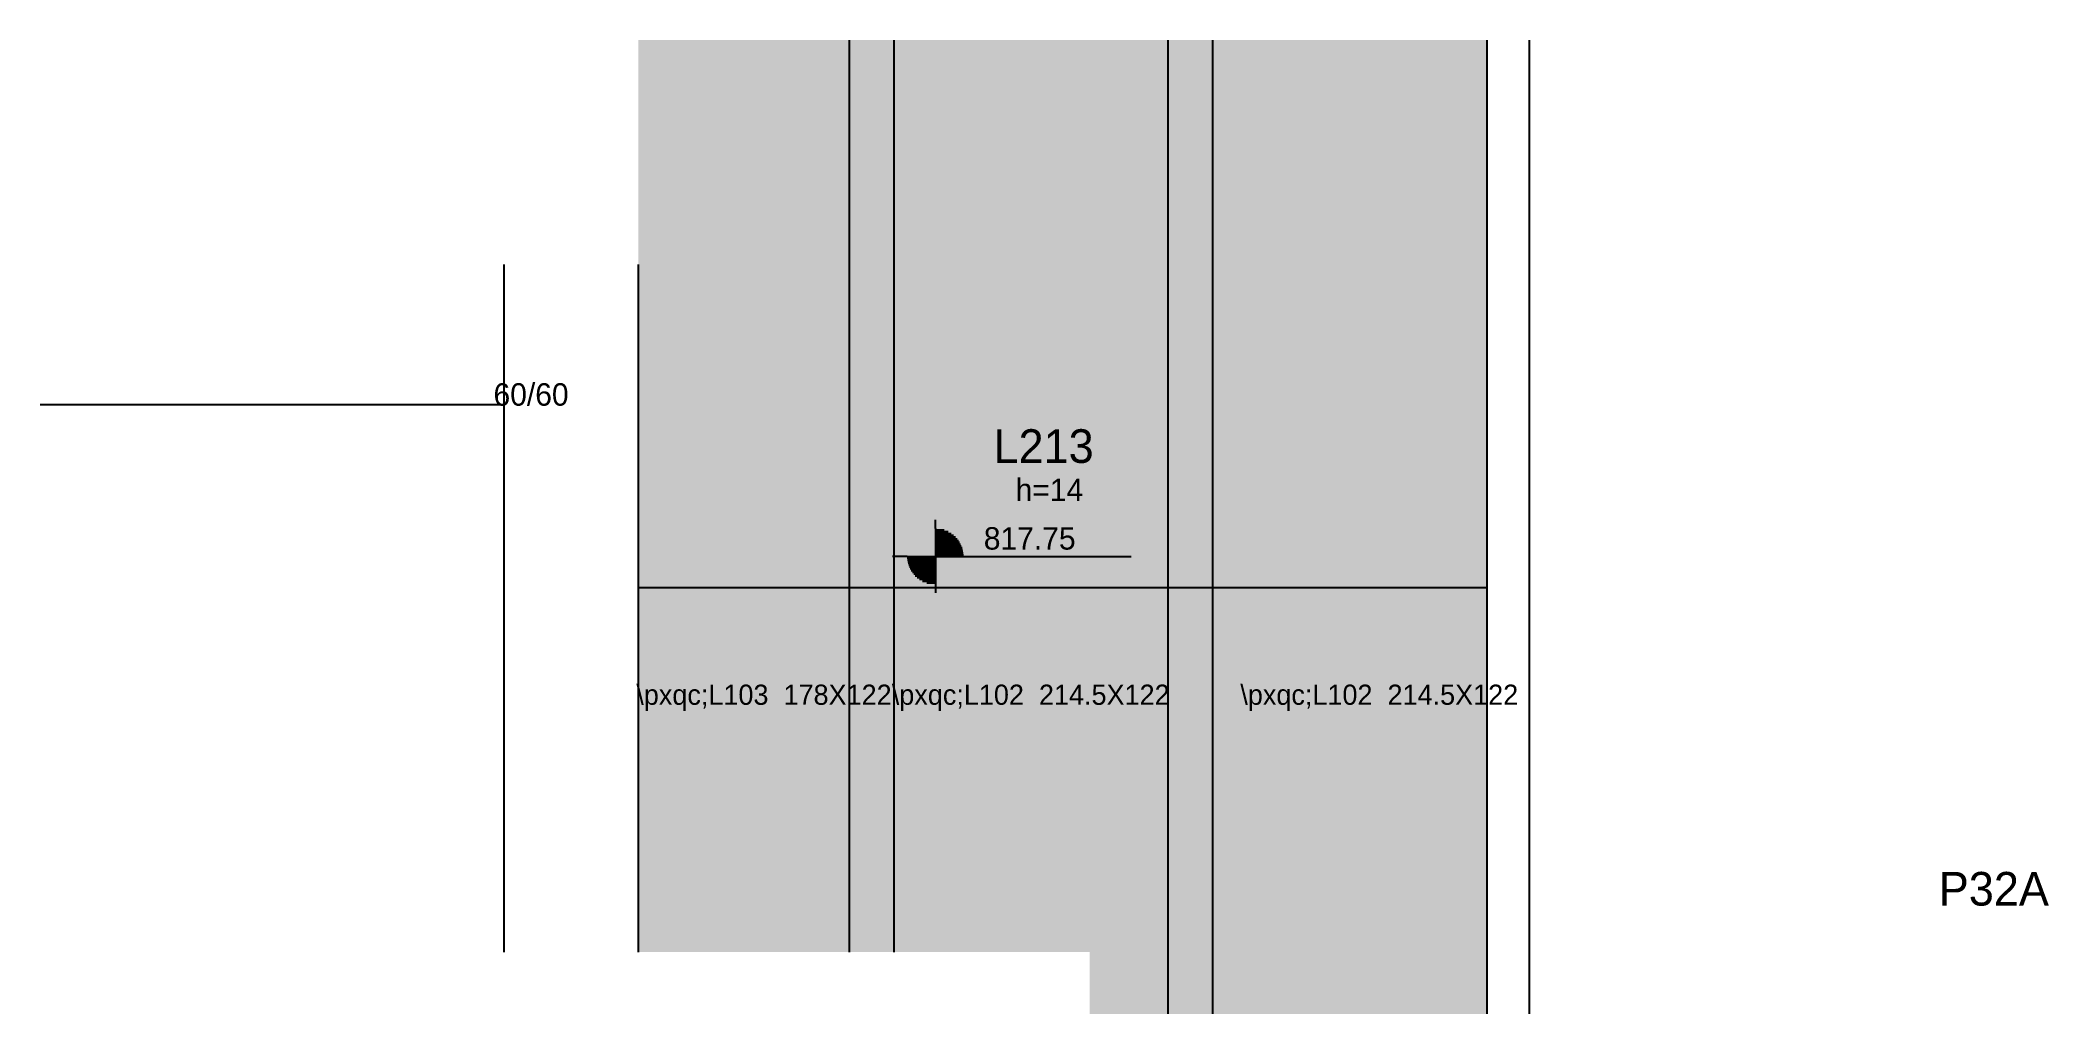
# Model space of a CAD drawing. Header units: metres. Extents: x 4067 to 4962, y 1701 to 2135.
import ezdxf

# ---------------------------------------------------------------- set-up
doc = ezdxf.new("R2010")
doc.units = ezdxf.units.M
for name, color, linetype in [('3', 7, 'Continuous'), ('4', 7, 'Continuous'), ('AUX00', 7, 'Continuous'), ('Hachura', 7, 'Continuous'), ('Painéis', 7, 'Continuous'), ('REAPROVEITAMENTO', 7, 'Continuous')]:
    doc.layers.add(name, color=color, linetype=linetype)

msp = doc.modelspace()

# ---------------------------------------------------------------- hatches: boundary and pattern name
at = {"layer": 'Hachura'}
h = msp.add_hatch(color=7, dxfattribs=at)
h.dxf.hatch_style = 1
h.paths.add_polyline_path([(4427.86, 1728.08), (4447.86, 1728.08), (4447.86, 1728.08), (4447.86, 2134.58), (4447.86, 2134.58), (4427.86, 2134.58), (4427.86, 2134.58), (4427.86, 1728.08)])
h = msp.add_hatch(color=7, dxfattribs=at)
h.dxf.hatch_style = 1
h.paths.add_polyline_path([(4569.86, 1700.58), (4589.86, 1700.58), (4589.86, 1700.58), (4589.86, 2134.58), (4589.86, 2134.58), (4569.86, 2134.58), (4569.86, 2134.58), (4569.86, 1700.58)])
at = {"layer": 'REAPROVEITAMENTO'}
h = msp.add_hatch(color=7, dxfattribs=at)
h.dxf.hatch_style = 1
h.paths.add_polyline_path([(4427.86, 2134.58), (4333.86, 2134.58), (4333.86, 2134.58), (4333.86, 1728.08), (4333.86, 1728.08), (4427.86, 1728.08), (4427.86, 1728.08), (4427.86, 2134.58)])
h = msp.add_hatch(color=7, dxfattribs=at)
h.dxf.hatch_style = 1
h.paths.add_polyline_path([(4534.86, 1728.08), (4534.86, 1700.58), (4534.86, 1700.58), (4569.86, 1700.58), (4569.86, 1700.58), (4569.86, 2134.58), (4569.86, 2134.58), (4447.86, 2134.58), (4447.86, 2134.58), (4447.86, 1728.08), (4447.86, 1728.08), (4534.86, 1728.08)])
h = msp.add_hatch(color=7, dxfattribs=at)
h.dxf.hatch_style = 1
h.paths.add_polyline_path([(4711.86, 2134.58), (4589.86, 2134.58), (4589.86, 2134.58), (4589.86, 1700.58), (4589.86, 1700.58), (4711.86, 1700.58), (4711.86, 1700.58), (4711.86, 2134.58)])

# ---------------------------------------------------------------- linework, layer by layer
at = {"layer": '3', "color": 7, "lineweight": 25}
for p, q in [((4711.86, 2134.58), (4711.86, 1700.58)), ((4730.86, 1700.58), (4730.86, 2134.58)), ((4466.19, 1916.95), (4466.19, 1920.71)), ((4466.19, 1916.95), (4466.19, 1891.95)), ((4466.19, 1916.35), (4470.04, 1916.35)), ((4466.19, 1915.55), (4471.94, 1915.55)), ((4466.19, 1914.76), (4473.26, 1914.76)), ((4466.19, 1913.97), (4474.3, 1913.97)), ((4466.19, 1913.18), (4475.15, 1913.18)), ((4466.19, 1912.38), (4475.86, 1912.38)), ((4466.19, 1911.59), (4476.46, 1911.59)), ((4466.19, 1910.8), (4476.96, 1910.8)), ((4466.19, 1910), (4477.39, 1910)), ((4466.19, 1909.21), (4477.75, 1909.21)), ((4466.19, 1908.42), (4478.05, 1908.42)), ((4466.19, 1907.63), (4478.28, 1907.63)), ((4466.19, 1906.83), (4478.46, 1906.83)), ((4453.69, 1904.45), (4447.06, 1904.45)), ((4453.69, 1904.45), (4478.69, 1904.45)), ((4466.19, 1903.66), (4453.69, 1903.66)), ((4466.19, 1902.87), (4453.79, 1902.87)), ((4466.19, 1902.08), (4453.92, 1902.08)), ((4466.19, 1901.28), (4454.1, 1901.28)), ((4466.19, 1900.49), (4454.34, 1900.49)), ((4466.19, 1899.7), (4454.63, 1899.7)), ((4466.19, 1898.9), (4454.99, 1898.9)), ((4466.19, 1898.11), (4455.42, 1898.11)), ((4466.19, 1897.32), (4455.93, 1897.32)), ((4466.19, 1906.04), (4478.59, 1906.04)), ((4466.19, 1905.25), (4478.69, 1905.25)), ((4478.69, 1904.45), (4553.47, 1904.45)), ((4466.19, 1896.53), (4456.53, 1896.53)), ((4466.19, 1895.73), (4457.24, 1895.73)), ((4466.19, 1894.94), (4458.08, 1894.94)), ((4466.19, 1894.15), (4459.12, 1894.15)), ((4466.19, 1893.35), (4460.44, 1893.35)), ((4466.19, 1892.56), (4462.34, 1892.56)), ((4466.19, 1891.95), (4466.19, 1888.27))]:
    msp.add_line(p, q, dxfattribs=at)
for points in [[(4273.86, 2034.58), (4273.86, 1728.08)], [(4333.86, 1728.08), (4333.86, 2034.58)]]:
    msp.add_lwpolyline(points, dxfattribs=at)
at = {"layer": 'Painéis', "color": 7, "lineweight": 25}
for p, q in [((4427.86, 1728.08), (4427.86, 2134.58)), ((4447.86, 1728.08), (4447.86, 2134.58)), ((4569.86, 1700.58), (4569.86, 2134.58)), ((4589.86, 1700.58), (4589.86, 2134.58)), ((4273.86, 1972.08), (4067.36, 1972.08)), ((4333.86, 1890.58), (4711.86, 1890.58))]:
    msp.add_line(p, q, dxfattribs=at)

# ---------------------------------------------------------------- texts
at = {"layer": '3', "color": 7, "lineweight": 25}
for s, p in [('60/60', (4269.33, 1971.66)), ('h=14', (4501.93, 1929.15)), ('817.75', (4487.76, 1907.51))]:
    msp.add_text(s, height=10, dxfattribs=at).set_placement(p)
at = {"layer": '4', "color": 7, "lineweight": 25}
for s, p in [('L213', (4492.1, 1946.15)), ('P32A', (4913.22, 1748.83))]:
    msp.add_text(s, height=15, dxfattribs=at).set_placement(p)
at = {"layer": 'AUX00', "color": 7, "lineweight": 25}
for s, p in [('\\pxqc;L103 ^J178X122', (4332.95, 1838.33)), ('\\pxqc;L102 ^J214.5X122', (4446.76, 1838.33)), ('\\pxqc;L102 ^J214.5X122', (4602.05, 1838.33))]:
    msp.add_text(s, height=9, dxfattribs=at).set_placement(p)

doc.saveas('drawing.dxf')
